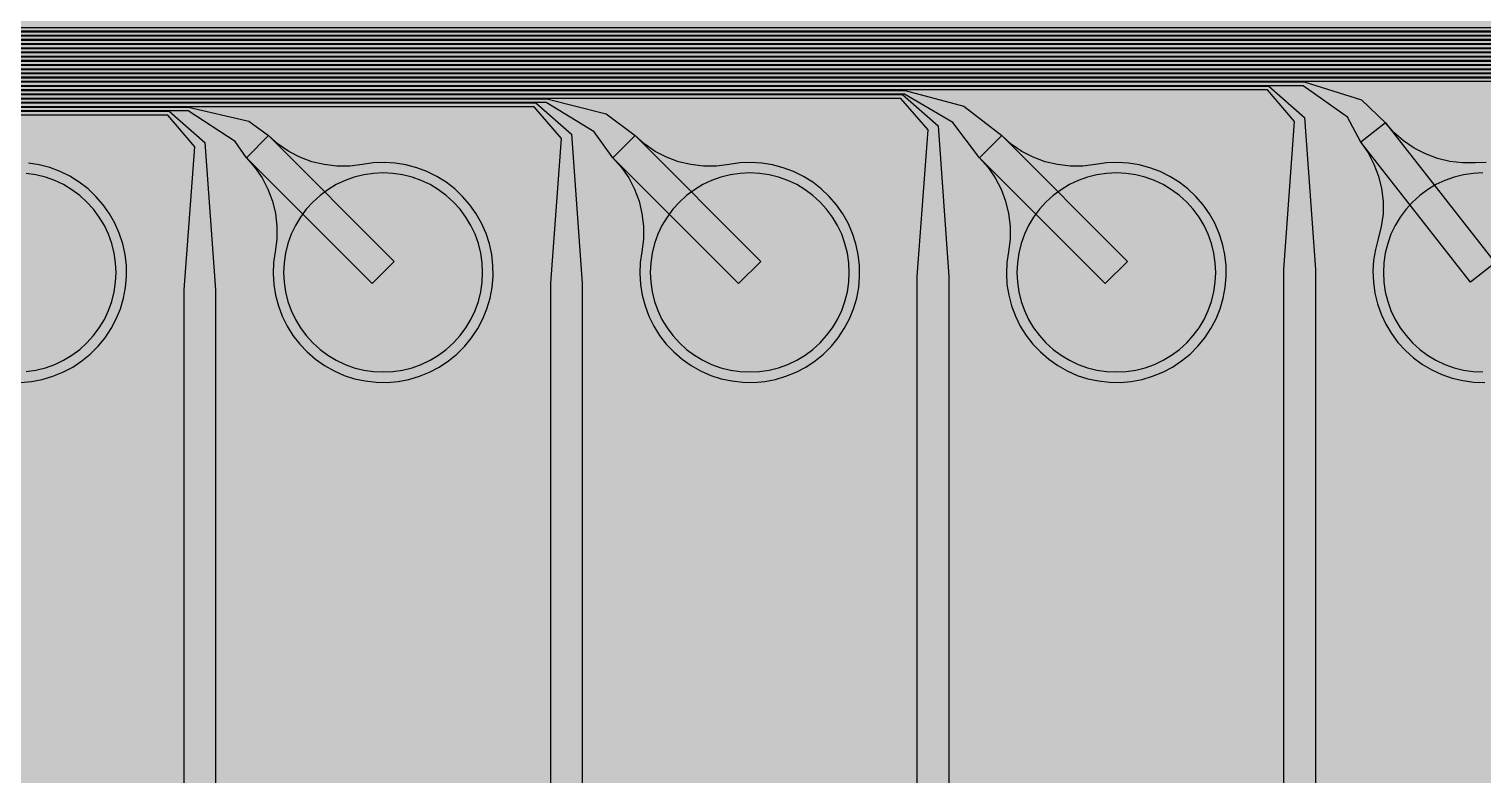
# Model space of a CAD drawing. Header units: metres. Extents: x -7231 to 10969, y -37556 to 1873.
# Drawn here: x -4007 to -2618, y -26521 to -25809 of the extents above; entities that cross this region are included whole.
import ezdxf

# ---------------------------------------------------------------- set-up
doc = ezdxf.new("R2010")
doc.units = ezdxf.units.M
for name, color, linetype in [('Metal1', 4, 'CONTINUOUS'), ('Metal2', 3, 'CONTINUOUS'), ('Polyimide', 7, 'CONTINUOUS'), ('Polyimide_Negative', 5, 'CONTINUOUS')]:
    doc.layers.add(name, color=color, linetype=linetype)

msp = doc.modelspace()

# ---------------------------------------------------------------- hatches: boundary and pattern name
at = {"layer": 'Polyimide'}
msp.add_hatch(color=7, dxfattribs=at).paths.add_polyline_path([(4065.7, -468), (4066.7, -502), (4068.5, -536), (4071.4, -570), (4075.5, -604), (4081, -638), (4088, -672), (4096.5, -706), (4106.6, -740), (4118.3, -774), (4131.6, -808), (4146.5, -842), (4162.9, -876), (4180.7, -910), (4199.8, -944), (4220.2, -978), (4241.7, -1012), (4264.2, -1046), (4287.5, -1080), (4311.5, -1114), (4336, -1148), (4360.9, -1182), (4385.9, -1216), (4410.9, -1250), (4435.7, -1284), (4460.2, -1318), (4484.2, -1352), (4507.5, -1385.9), (4530, -1419.9), (4551.5, -1453.9), (4571.9, -1487.9), (4591.1, -1521.9), (4608.9, -1555.9), (4625.3, -1589.9), (4640.1, -1623.9), (4653.4, -1657.9), (4665.1, -1691.9), (4675.2, -1725.9), (4683.7, -1759.9), (4690.7, -1793.9), (4696.2, -1827.9), (4700.3, -1861.9), (4703.2, -1895.9), (4705.1, -1929.9), (4706.1, -1963.9), (4706.4, -1997.9), (4706.5, -2031.9), (4706.5, -4793), (4710, -4838.4), (4720.2, -4882.7), (4737.1, -4925), (4760.1, -4964.2), (4788.9, -4999.5), (4822.6, -5030), (4860.5, -5055.1), (4901.8, -5074.2), (4901.8, -5074.2), (4970.7, -5105.2), (5034.7, -5145.3), (5092.8, -5193.5), (5143.8, -5249.2), (5186.9, -5311.2), (5221.2, -5378.4), (5246.2, -5449.7), (5261.4, -5523.7), (5266.5, -5599), (5261.4, -5674.3), (5246.2, -5748.3), (5221.2, -5819.6), (5186.9, -5886.8), (5143.8, -5948.8), (5092.8, -6004.5), (5034.7, -6052.7), (4970.7, -6092.8), (4901.8, -6123.8), (4860.5, -6142.9), (4822.6, -6168), (4788.9, -6198.5), (4760.1, -6233.8), (4737.1, -6273), (4720.2, -6315.3), (4710, -6359.6), (4706.5, -6405), (4706.5, -9221.5), (4710, -9266.9), (4720.2, -9311.2), (4737.1, -9353.5), (4760.1, -9392.7), (4788.9, -9428), (4822.6, -9458.5), (4860.5, -9483.6), (4901.8, -9502.7), (4970.7, -9533.7), (5034.7, -9573.8), (5092.8, -9622), (5143.8, -9677.7), (5186.9, -9739.7), (5221.2, -9806.9), (5246.2, -9878.2), (5261.4, -9952.2), (5266.5, -10027.5), (5261.4, -10102.8), (5246.2, -10176.8), (5221.2, -10248.1), (5186.9, -10315.3), (5143.8, -10377.3), (5092.8, -10433), (5034.7, -10481.2), (4970.7, -10521.3), (4901.8, -10552.3), (4860.5, -10571.4), (4822.6, -10596.5), (4788.9, -10627), (4760.1, -10662.3), (4737.1, -10701.5), (4720.2, -10743.8), (4710, -10788.1), (4706.5, -10833.5), (4706.5, -13650), (4710, -13695.4), (4720.2, -13739.7), (4737.1, -13782), (4760.1, -13821.2), (4788.9, -13856.5), (4822.6, -13887), (4860.5, -13912.1), (4901.8, -13931.2), (4970.7, -13962.2), (5034.7, -14002.2), (5092.8, -14050.5), (5143.8, -14106.2), (5186.9, -14168.2), (5221.2, -14235.4), (5246.2, -14306.7), (5261.4, -14380.7), (5266.5, -14456), (5261.4, -14531.3), (5246.2, -14605.3), (5221.2, -14676.5), (5186.9, -14743.8), (5143.8, -14805.8), (5092.8, -14861.5), (5034.7, -14909.7), (4970.7, -14949.8), (4901.8, -14980.8), (4860.5, -14999.9), (4822.6, -15025), (4788.9, -15055.5), (4760.1, -15090.8), (4737.1, -15130), (4720.2, -15172.3), (4710, -15216.6), (4706.5, -15262), (4706.5, -15456), (4720.9, -15750), (4764.1, -16041.3), (4835.7, -16326.8), (4934.9, -16604), (5060.7, -16870.2), (5212.1, -17122.7), (5387.5, -17359.2), (5585.2, -17577.3), (5803.3, -17775), (6039.8, -17950.4), (6292.3, -18101.8), (6558.4, -18227.6), (6835.6, -18326.8), (7121.2, -18398.3), (7412.4, -18441.5), (7706.5, -18456), (9969, -18456), (10047.4, -18459.8), (10125.1, -18471.4), (10201.2, -18490.4), (10275.2, -18516.9), (10346.1, -18550.5), (10413.5, -18590.8), (10476.5, -18637.6), (10534.7, -18690.3), (10587.4, -18748.5), (10634.2, -18811.5), (10674.5, -18878.9), (10708.1, -18949.8), (10734.6, -19023.8), (10753.6, -19099.9), (10765.2, -19177.6), (10769, -19256), (10769, -20895.8), (10730.2, -20951.4), (10694.6, -21009.1), (10662.2, -21068.6), (10633.2, -21129.9), (10607.6, -21192.7), (10585.5, -21256.7), (10566.9, -21322), (10552, -21388.1), (10540.8, -21455), (10533.4, -21522.3), (10529.6, -21590), (10529.6, -21657.8), (10533.4, -21725.5), (10540.8, -21792.9), (10552, -21859.7), (10566.9, -21925.9), (10585.5, -21991.1), (10607.6, -22055.2), (10633.2, -22117.9), (10662.2, -22179.2), (10694.6, -22238.7), (10730.2, -22296.4), (10769, -22352), (10769, -32454.2), (10728.7, -32510.5), (10691.7, -32568.9), (10658, -32629.3), (10627.8, -32691.6), (10601.2, -32755.4), (10578.2, -32820.7), (10558.9, -32887.1), (10543.4, -32954.5), (10531.8, -33022.7), (10524, -33091.4), (10520.1, -33160.5), (10520.1, -33229.7), (10524, -33298.8), (10531.8, -33367.5), (10543.4, -33435.7), (10558.9, -33503.1), (10578.2, -33569.5), (10601.2, -33634.8), (10627.8, -33698.6), (10658, -33760.8), (10691.7, -33821.3), (10728.7, -33879.7), (10769, -33936), (10769, -36556), (10765.2, -36634.4), (10753.6, -36712.1), (10734.6, -36788.2), (10708.1, -36862.1), (10674.5, -36933.1), (10634.2, -37000.5), (10587.4, -37063.5), (10534.7, -37121.7), (10476.5, -37174.4), (10413.5, -37221.2), (10346.1, -37261.5), (10275.2, -37295.1), (10201.2, -37321.6), (10125.1, -37340.6), (10047.4, -37352.1), (9969, -37356), (-6231, -37356), (-6309.4, -37352.1), (-6387.1, -37340.6), (-6463.2, -37321.6), (-6537.2, -37295.1), (-6608.1, -37261.5), (-6675.5, -37221.2), (-6738.5, -37174.4), (-6796.7, -37121.7), (-6849.4, -37063.5), (-6896.2, -37000.5), (-6936.5, -36933.1), (-6970.1, -36862.1), (-6996.6, -36788.2), (-7015.6, -36712.1), (-7027.2, -36634.4), (-7031, -36556), (-7031, -33936), (-6990.7, -33879.8), (-6953.7, -33821.3), (-6920, -33760.9), (-6889.8, -33698.6), (-6863.2, -33634.8), (-6840.2, -33569.5), (-6820.9, -33503.1), (-6805.4, -33435.7), (-6793.7, -33367.5), (-6785.9, -33298.8), (-6782, -33229.7), (-6782, -33160.5), (-6785.9, -33091.4), (-6793.7, -33022.7), (-6805.4, -32954.5), (-6820.9, -32887.1), (-6840.2, -32820.6), (-6863.2, -32755.4), (-6889.8, -32691.5), (-6920, -32629.3), (-6953.7, -32568.9), (-6990.7, -32510.4), (-7031, -32454.2), (-7031, -22364.8), (-6990.7, -22308.6), (-6953.7, -22250.1), (-6920, -22189.7), (-6889.8, -22127.5), (-6863.2, -22063.6), (-6840.2, -21998.4), (-6820.9, -21931.9), (-6805.4, -21864.5), (-6793.7, -21796.3), (-6785.9, -21727.6), (-6782, -21658.5), (-6782, -21589.3), (-6785.9, -21520.3), (-6793.7, -21451.5), (-6805.4, -21383.3), (-6820.9, -21315.9), (-6840.2, -21249.5), (-6863.2, -21184.2), (-6889.8, -21120.4), (-6920, -21058.1), (-6953.7, -20997.7), (-6990.7, -20939.3), (-7031, -20883), (-7031, -19256), (-7027.2, -19177.6), (-7015.6, -19099.9), (-6996.6, -19023.8), (-6970.1, -18949.8), (-6936.5, -18878.9), (-6896.2, -18811.5), (-6849.4, -18748.5), (-6796.7, -18690.3), (-6738.5, -18637.6), (-6675.5, -18590.8), (-6608.1, -18550.5), (-6537.2, -18516.9), (-6463.2, -18490.4), (-6387.1, -18471.4), (-6309.4, -18459.8), (-6231, -18456), (-3968.5, -18456), (-3674.4, -18441.5), (-3383.2, -18398.3), (-3097.6, -18326.8), (-2820.4, -18227.6), (-2554.3, -18101.8), (-2301.8, -17950.4), (-2065.3, -17775), (-1847.2, -17577.3), (-1649.5, -17359.2), (-1474.1, -17122.7), (-1322.7, -16870.2), (-1196.9, -16604), (-1097.7, -16326.8), (-1026.1, -16041.3), (-982.9, -15750), (-968.5, -15456), (-968.5, -15262), (-972, -15216.6), (-982.2, -15172.3), (-999.1, -15130), (-1022.1, -15090.8), (-1050.9, -15055.5), (-1084.6, -15025), (-1122.5, -14999.9), (-1163.8, -14980.8), (-1232.7, -14949.8), (-1296.7, -14909.7), (-1354.8, -14861.5), (-1405.8, -14805.8), (-1448.9, -14743.8), (-1483.2, -14676.5), (-1508.2, -14605.3), (-1523.4, -14531.3), (-1528.5, -14456), (-1523.4, -14380.7), (-1508.2, -14306.7), (-1483.2, -14235.4), (-1448.9, -14168.2), (-1405.8, -14106.2), (-1354.8, -14050.5), (-1296.7, -14002.2), (-1232.7, -13962.2), (-1163.8, -13931.2), (-1122.5, -13912.1), (-1084.6, -13887), (-1050.9, -13856.5), (-1022.1, -13821.2), (-999.1, -13782), (-982.2, -13739.7), (-972, -13695.4), (-968.5, -13650), (-968.5, -12309.6), (-972, -12264.3), (-982.2, -12219.9), (-999.1, -12177.7), (-1022.1, -12138.5), (-1050.9, -12103.2), (-1084.6, -12072.6), (-1122.5, -12047.5), (-1163.8, -12028.5), (-1232.7, -11997.4), (-1296.7, -11957.4), (-1354.8, -11909.1), (-1405.8, -11853.5), (-1448.9, -11791.5), (-1483.2, -11724.2), (-1508.2, -11653), (-1523.4, -11579), (-1528.5, -11503.7), (-1523.4, -11428.3), (-1508.2, -11354.4), (-1483.2, -11283.1), (-1448.9, -11215.9), (-1405.8, -11153.8), (-1354.8, -11098.2), (-1296.7, -11049.9), (-1232.7, -11009.9), (-1163.8, -10978.8), (-1122.5, -10959.8), (-1084.6, -10934.7), (-1050.9, -10904.1), (-1022.1, -10868.9), (-999.1, -10829.6), (-982.2, -10787.4), (-972, -10743), (-968.5, -10697.7), (-968.5, -9357.3), (-972, -9311.9), (-982.2, -9267.6), (-999.1, -9225.4), (-1022.1, -9186.1), (-1050.9, -9150.8), (-1084.6, -9120.3), (-1122.5, -9095.2), (-1163.8, -9076.2), (-1163.8, -9076.2), (-1232.7, -9045.1), (-1296.7, -9005.1), (-1354.8, -8956.8), (-1405.8, -8901.1), (-1448.9, -8839.1), (-1483.2, -8771.9), (-1508.2, -8700.6), (-1523.4, -8626.7), (-1528.5, -8551.3), (-1523.4, -8476), (-1508.2, -8402), (-1483.2, -8330.8), (-1448.9, -8263.5), (-1405.8, -8201.5), (-1354.8, -8145.9), (-1296.7, -8097.6), (-1232.7, -8057.6), (-1163.8, -8026.5), (-1163.8, -8026.5), (-1122.5, -8007.4), (-1084.6, -7982.4), (-1050.9, -7951.8), (-1022.1, -7916.5), (-999.1, -7877.3), (-982.2, -7835), (-972, -7790.7), (-968.5, -7745.4), (-968.5, -6405), (-972, -6359.6), (-982.2, -6315.3), (-999.1, -6273), (-1022.1, -6233.8), (-1050.9, -6198.5), (-1084.6, -6168), (-1122.5, -6142.9), (-1163.8, -6123.8), (-1163.8, -6123.8), (-1232.7, -6092.8), (-1296.7, -6052.7), (-1354.8, -6004.5), (-1405.8, -5948.8), (-1448.9, -5886.8), (-1483.2, -5819.6), (-1508.2, -5748.3), (-1523.4, -5674.3), (-1528.5, -5599), (-1523.4, -5523.7), (-1508.2, -5449.7), (-1483.2, -5378.4), (-1448.9, -5311.2), (-1405.8, -5249.2), (-1354.8, -5193.5), (-1296.7, -5145.3), (-1232.7, -5105.2), (-1163.8, -5074.2), (-1163.8, -5074.2), (-1122.5, -5055.1), (-1084.6, -5030), (-1050.9, -4999.5), (-1022.1, -4964.2), (-999.1, -4925), (-982.2, -4882.7), (-972, -4838.4), (-968.5, -4793), (-968.5, -2031.9), (-968.4, -1997.9), (-968.1, -1963.9), (-967.1, -1929.9), (-965.2, -1895.9), (-962.2, -1861.9), (-958, -1827.9), (-952.4, -1793.9), (-945.3, -1759.9), (-936.6, -1725.9), (-926.4, -1691.9), (-914.4, -1657.9), (-900.9, -1623.9), (-885.7, -1589.9), (-869.1, -1555.9), (-850.9, -1521.9), (-831.4, -1487.9), (-810.6, -1453.9), (-788.7, -1419.9), (-765.8, -1385.9), (-742.1, -1352), (-717.6, -1318), (-692.7, -1284), (-667.4, -1250), (-641.9, -1216), (-616.4, -1182), (-591.1, -1148), (-566.1, -1114), (-541.7, -1080), (-517.9, -1046), (-495, -1012), (-473.1, -978), (-452.4, -944), (-432.8, -910), (-414.7, -876), (-398, -842), (-382.9, -808), (-369.3, -774), (-357.4, -740), (-347.1, -706), (-338.4, -672), (-331.3, -638), (-325.7, -604), (-321.5, -570), (-318.6, -536), (-316.7, -502), (-315.7, -468), (-315.3, -434), (-315.2, -400), (-315.2, 401), (-315.2, 451), (-315.2, 1644), (-270.2, 1644), (-270, 1637.1), (-269.4, 1630.3), (-268.2, 1623.5), (-266.7, 1616.8), (-264.7, 1610.2), (-262.3, 1603.8), (-259.4, 1597.6), (-256.2, 1591.5), (-252.6, 1585.7), (-248.6, 1580.1), (-244.2, 1574.8), (-239.5, 1569.8), (-234.5, 1565.1), (-229.2, 1560.7), (-223.6, 1556.7), (-217.8, 1553.1), (-211.7, 1549.8), (-205.4, 1547), (-199, 1544.6), (-192.4, 1542.6), (-185.7, 1541), (-179, 1539.9), (-172.1, 1539.2), (-165.2, 1539), (-158.4, 1539.2), (-151.5, 1539.9), (-144.8, 1541), (-138.1, 1542.6), (-131.5, 1544.6), (-125.1, 1547), (-118.8, 1549.8), (-112.8, 1553.1), (-106.9, 1556.7), (-101.3, 1560.7), (-96, 1565.1), (-91, 1569.8), (-86.3, 1574.8), (-81.9, 1580.1), (-77.9, 1585.7), (-74.3, 1591.5), (-71.1, 1597.6), (-68.2, 1603.8), (-65.8, 1610.2), (-63.8, 1616.8), (-62.3, 1623.5), (-61.1, 1630.3), (-60.5, 1637.1), (-60.2, 1644), (1853, 1644), (1853, 1573), (3815.2, 1573), (3815.5, 1579.5), (3816.1, 1586.1), (3817.2, 1592.5), (3818.7, 1598.9), (3820.6, 1605.1), (3822.9, 1611.3), (3825.6, 1617.2), (3828.6, 1623), (3832.1, 1628.6), (3835.9, 1633.9), (3840.1, 1638.9), (3844.5, 1643.7), (3849.3, 1648.2), (3854.4, 1652.3), (3859.7, 1656.1), (3865.2, 1659.6), (3871, 1662.7), (3877, 1665.4), (3883.1, 1667.7), (3889.4, 1669.6), (3895.7, 1671.1), (3902.2, 1672.1), (3908.7, 1672.8), (3915.2, 1673), (3921.8, 1672.8), (3928.3, 1672.1), (3934.8, 1671.1), (3941.1, 1669.6), (3947.4, 1667.7), (3953.5, 1665.4), (3959.5, 1662.7), (3965.2, 1659.6), (3970.8, 1656.1), (3976.1, 1652.3), (3981.2, 1648.2), (3986, 1643.7), (3990.4, 1638.9), (3994.6, 1633.9), (3998.4, 1628.6), (4001.9, 1623), (4004.9, 1617.2), (4007.6, 1611.3), (4009.9, 1605.1), (4011.8, 1598.9), (4013.3, 1592.5), (4014.4, 1586.1), (4015, 1579.5), (4015.2, 1573), (4065.2, 1573), (4065.2, 451), (4065.2, 401), (4065.2, -400), (4065.3, -434), (4065.7, -468)])

# ---------------------------------------------------------------- linework, layer by layer
at = {"layer": 'Metal1'}
for points in [[(960.7, -19211.9), (960.7, -27063.7), (929.7, -27094.7), (-5826.2, -27094.7), (-5857.2, -27063.7), (-5857.2, -25838.3), (-5826.2, -25807.2), (-372.8, -25807.2), (-338.9, -25837.1), (-328.5, -25993.5), (-328.5, -26781), (-358.5, -26781), (-358.5, -25993.5), (-348.1, -25840.9), (-374.2, -25810.8), (-5824.8, -25810.8), (-5853.7, -25839.7), (-5853.7, -27062.3), (-5824.8, -27091.2), (928.3, -27091.2), (957.2, -27062.3), (957.2, -19211.9)], [(952.7, -19211.9), (952.7, -27055.7), (921.7, -27086.7), (-5818.2, -27086.7), (-5849.2, -27055.7), (-5849.2, -25846.3), (-5818.2, -25815.2), (-722.8, -25815.2), (-688.9, -25845.1), (-678.5, -25999.9), (-678.5, -26781), (-708.5, -26781), (-708.5, -25999.9), (-698.1, -25848.9), (-724.2, -25818.8), (-5816.8, -25818.8), (-5845.7, -25847.7), (-5845.7, -27054.3), (-5816.8, -27083.2), (920.3, -27083.2), (949.2, -27054.3), (949.2, -19211.9)], [(944.7, -19211.9), (944.7, -27047.7), (913.7, -27078.7), (-5810.2, -27078.7), (-5841.2, -27047.7), (-5841.2, -25854.3), (-5810.2, -25823.2), (-1072.8, -25823.2), (-1038.8, -25853.1), (-1028.5, -26006.3), (-1028.5, -26781), (-1058.5, -26781), (-1058.5, -26006.3), (-1048.2, -25856.9), (-1074.2, -25826.8), (-5808.8, -25826.8), (-5837.7, -25855.7), (-5837.7, -27046.3), (-5808.8, -27075.2), (912.3, -27075.2), (941.2, -27046.3), (941.2, -19211.9)], [(936.7, -19211.9), (936.7, -27039.7), (905.7, -27070.7), (-5802.2, -27070.7), (-5833.2, -27039.7), (-5833.2, -25862.3), (-5802.2, -25831.2), (-1422.8, -25831.2), (-1388.8, -25861.1), (-1378.5, -26012.7), (-1378.5, -26781), (-1408.5, -26781), (-1408.5, -26012.7), (-1398.2, -25864.9), (-1424.2, -25834.8), (-5800.8, -25834.8), (-5829.7, -25863.7), (-5829.7, -27038.3), (-5800.8, -27067.2), (904.3, -27067.2), (933.2, -27038.3), (933.2, -19211.9)], [(928.7, -19211.9), (928.7, -27031.7), (897.7, -27062.7), (-5794.2, -27062.7), (-5825.2, -27031.7), (-5825.2, -25870.3), (-5794.2, -25839.2), (-1772.8, -25839.2), (-1738.8, -25869.1), (-1728.5, -26019.1), (-1728.5, -26781), (-1758.5, -26781), (-1758.5, -26019.1), (-1748.2, -25872.9), (-1774.2, -25842.8), (-5792.8, -25842.8), (-5821.7, -25871.7), (-5821.7, -27030.3), (-5792.8, -27059.2), (896.3, -27059.2), (925.2, -27030.3), (925.2, -19211.9)], [(920.7, -19211.9), (920.7, -27023.7), (889.7, -27054.7), (-5786.2, -27054.7), (-5817.2, -27023.7), (-5817.2, -25878.3), (-5786.2, -25847.2), (-2122.8, -25847.2), (-2088.8, -25877), (-2078.5, -26025.5), (-2078.5, -26781), (-2108.5, -26781), (-2108.5, -26025.5), (-2098.2, -25881), (-2124.2, -25850.8), (-5784.8, -25850.8), (-5813.7, -25879.7), (-5813.7, -27022.3), (-5784.8, -27051.2), (888.3, -27051.2), (917.2, -27022.3), (917.2, -19211.9)], [(912.7, -19211.9), (912.7, -27015.7), (881.7, -27046.7), (-5778.2, -27046.7), (-5809.2, -27015.7), (-5809.2, -25886.3), (-5778.2, -25855.2), (-2472.8, -25855.2), (-2438.7, -25885), (-2428.5, -26031.9), (-2428.5, -26781), (-2458.5, -26781), (-2458.5, -26031.9), (-2448.3, -25889), (-2474.2, -25858.8), (-5776.8, -25858.8), (-5805.7, -25887.7), (-5805.7, -27014.3), (-5776.8, -27043.2), (880.3, -27043.2), (909.2, -27014.3), (909.2, -19211.9)], [(904.7, -19211.9), (904.7, -27007.7), (873.7, -27038.7), (-5770.2, -27038.7), (-5801.2, -27007.7), (-5801.2, -25894.3), (-5770.2, -25863.2), (-2822.8, -25863.2), (-2788.7, -25893), (-2778.5, -26038.3), (-2778.5, -26781), (-2808.5, -26781), (-2808.5, -26038.3), (-2798.3, -25897), (-2824.2, -25866.8), (-5768.8, -25866.8), (-5797.7, -25895.7), (-5797.7, -27006.3), (-5768.8, -27035.2), (872.3, -27035.2), (901.2, -27006.3), (901.2, -19211.9)], [(896.7, -19211.9), (896.7, -26999.7), (865.7, -27030.7), (-5762.2, -27030.7), (-5793.2, -26999.7), (-5793.2, -25902.3), (-5762.2, -25871.2), (-3172.8, -25871.2), (-3138.7, -25901), (-3128.5, -26044.7), (-3128.5, -26781), (-3158.5, -26781), (-3158.5, -26044.7), (-3148.3, -25905), (-3174.2, -25874.8), (-5760.8, -25874.8), (-5789.7, -25903.7), (-5789.7, -26998.3), (-5760.8, -27027.2), (864.3, -27027.2), (893.2, -26998.3), (893.2, -19211.9)], [(888.7, -19211.9), (888.7, -26991.7), (857.7, -27022.7), (-5754.2, -27022.7), (-5785.2, -26991.7), (-5785.2, -25910.3), (-5754.2, -25879.2), (-3522.8, -25879.2), (-3488.7, -25909), (-3478.5, -26051.1), (-3478.5, -26781), (-3508.5, -26781), (-3508.5, -26051.1), (-3498.3, -25913), (-3524.2, -25882.8), (-5752.8, -25882.8), (-5781.7, -25911.7), (-5781.7, -26990.3), (-5752.8, -27019.2), (856.3, -27019.2), (885.2, -26990.3), (885.2, -19211.9)], [(880.7, -19211.9), (880.7, -26983.7), (849.7, -27014.7), (-5746.2, -27014.7), (-5777.2, -26983.7), (-5777.2, -25918.3), (-5746.2, -25887.2), (-3872.8, -25887.2), (-3838.6, -25917), (-3828.5, -26057.5), (-3828.5, -26781), (-3858.5, -26781), (-3858.5, -26057.5), (-3848.4, -25921), (-3874.2, -25890.8), (-5744.8, -25890.8), (-5773.7, -25919.7), (-5773.7, -26982.3), (-5744.8, -27011.2), (848.3, -27011.2), (877.2, -26982.3), (877.2, -19211.9)]]:
    msp.add_lwpolyline(points, dxfattribs=at)
at = {"layer": 'Metal2'}
for points in [[(956.7, -19211.9), (956.7, -27059.7), (925.7, -27090.7), (-5822.2, -27090.7), (-5853.2, -27059.7), (-5853.2, -25842.3), (-5822.2, -25811.2), (-689.3, -25811.2), (-638.6, -25832.9), (-595.1, -25888.8), (-505.7, -26033.1), (-531.3, -26048.9), (-620.6, -25904.6), (-649.3, -25844.1), (-690.2, -25814.8), (-5820.8, -25814.8), (-5849.7, -25843.7), (-5849.7, -27058.3), (-5820.8, -27087.2), (924.3, -27087.2), (953.2, -27058.3), (953.2, -19211.9)], [(948.7, -19211.9), (948.7, -27051.7), (917.7, -27082.7), (-5814.2, -27082.7), (-5845.2, -27051.7), (-5845.2, -25850.3), (-5814.2, -25819.2), (-1039.3, -25819.2), (-988, -25840.3), (-947.5, -25890.1), (-855.9, -26032.9), (-881.1, -26049.1), (-972.8, -25906.3), (-999, -25852.2), (-1040.2, -25822.7), (-5812.8, -25822.7), (-5841.7, -25851.7), (-5841.7, -27050.3), (-5812.8, -27079.2), (916.3, -27079.2), (945.2, -27050.3), (945.2, -19211.9)], [(940.7, -19211.9), (940.7, -27043.7), (909.7, -27074.7), (-5806.2, -27074.7), (-5837.2, -27043.7), (-5837.2, -25858.3), (-5806.2, -25827.2), (-1389.3, -25827.2), (-1337.4, -25847.7), (-1300.1, -25891.4), (-1206, -26032.7), (-1231, -26049.3), (-1325.1, -25908.1), (-1348.8, -25860.3), (-1390.2, -25830.8), (-5804.8, -25830.8), (-5833.7, -25859.7), (-5833.7, -27042.3), (-5804.8, -27071.2), (908.3, -27071.2), (937.2, -27042.3), (937.2, -19211.9)], [(932.7, -19211.9), (932.7, -27035.7), (901.7, -27066.7), (-5798.2, -27066.7), (-5829.2, -27035.7), (-5829.2, -25866.3), (-5798.2, -25835.2), (-1739.3, -25835.2), (-1686.7, -25855), (-1652.8, -25892.9), (-1556.2, -26032.5), (-1580.8, -26049.5), (-1677.4, -25910), (-1698.6, -25868.4), (-1740.1, -25838.8), (-5796.8, -25838.8), (-5825.7, -25867.7), (-5825.7, -27034.3), (-5796.8, -27063.2), (900.3, -27063.2), (929.2, -27034.3), (929.2, -19211.9)], [(924.7, -19211.9), (924.7, -27027.7), (893.7, -27058.7), (-5790.2, -27058.7), (-5821.2, -27027.7), (-5821.2, -25874.3), (-5790.2, -25843.2), (-2089.3, -25843.2), (-2036, -25862.2), (-2005.5, -25894.5), (-1906.3, -26032.2), (-1930.7, -26049.8), (-2029.9, -25912.1), (-2048.3, -25876.5), (-2090.1, -25846.8), (-5788.8, -25846.8), (-5817.7, -25875.7), (-5817.7, -27026.3), (-5788.8, -27055.2), (892.3, -27055.2), (921.2, -27026.3), (921.2, -19211.9)], [(916.7, -19211.9), (916.7, -27019.7), (885.7, -27050.7), (-5782.2, -27050.7), (-5813.2, -27019.7), (-5813.2, -25882.3), (-5782.2, -25851.2), (-2439.3, -25851.2), (-2385.3, -25869.3), (-2358.4, -25896.3), (-2256.5, -26032), (-2280.5, -26050), (-2382.4, -25914.3), (-2398.1, -25884.7), (-2440.1, -25854.7), (-5780.8, -25854.7), (-5809.7, -25883.7), (-5809.7, -27018.3), (-5780.8, -27047.2), (884.3, -27047.2), (913.2, -27018.3), (913.2, -19211.9)], [(908.7, -19211.9), (908.7, -27011.7), (877.7, -27042.7), (-5774.2, -27042.7), (-5805.2, -27011.7), (-5805.2, -25890.3), (-5774.2, -25859.2), (-2789.3, -25859.2), (-2734.5, -25876.3), (-2711.4, -25898.2), (-2606.7, -26031.7), (-2630.3, -26050.3), (-2735.1, -25916.7), (-2747.9, -25892.9), (-2790.1, -25862.8), (-5772.8, -25862.8), (-5801.7, -25891.7), (-5801.7, -27010.3), (-5772.8, -27039.2), (876.3, -27039.2), (905.2, -27010.3), (905.2, -19211.9)], [(900.7, -19211.9), (900.7, -27003.7), (869.7, -27034.7), (-5766.2, -27034.7), (-5797.2, -27003.7), (-5797.2, -25898.3), (-5766.2, -25867.2), (-3170.2, -25867.2), (-3114.1, -25882.4), (-3077.9, -25910.4), (-2957.9, -26030.4), (-2979.1, -26051.6), (-3099.1, -25931.6), (-3124.5, -25898), (-3170.8, -25870.8), (-5764.8, -25870.8), (-5793.7, -25899.7), (-5793.7, -27002.3), (-5764.8, -27031.2), (868.3, -27031.2), (897.2, -27002.3), (897.2, -19211.9)], [(892.7, -19211.9), (892.7, -26995.7), (861.7, -27026.7), (-5758.2, -27026.7), (-5789.2, -26995.7), (-5789.2, -25906.3), (-5758.2, -25875.2), (-3512.2, -25875.2), (-3455.5, -25889.6), (-3427.9, -25910.4), (-3307.9, -26030.4), (-3329.1, -26051.6), (-3449.1, -25931.6), (-3467, -25906.8), (-3512.8, -25878.8), (-5756.8, -25878.8), (-5785.7, -25907.7), (-5785.7, -26994.3), (-5756.8, -27023.2), (860.3, -27023.2), (889.2, -26994.3), (889.2, -19211.9)], [(884.7, -19211.9), (884.7, -26987.7), (853.7, -27018.7), (-5750.2, -27018.7), (-5781.2, -26987.7), (-5781.2, -25914.3), (-5750.2, -25883.2), (-3854.2, -25883.2), (-3796.8, -25896.6), (-3777.9, -25910.4), (-3657.9, -26030.4), (-3679.1, -26051.6), (-3799.1, -25931.6), (-3809.7, -25915.9), (-3854.8, -25886.7), (-5748.8, -25886.7), (-5777.7, -25915.7), (-5777.7, -26986.3), (-5748.8, -27015.2), (852.3, -27015.2), (881.2, -26986.3), (881.2, -19211.9)], [(-2615.3, -25936), (-2625.8, -25936.3), (-2638, -25936.4), (-2650.1, -25935), (-2661.9, -25932.1), (-2673.4, -25927.9), (-2684.2, -25922.3), (-2694.2, -25915.4), (-2703.4, -25907.3), (-2711.4, -25898.2), (-2735.1, -25916.7), (-2735.1, -25916.7), (-2728.1, -25926.8), (-2722.5, -25937.6), (-2718.2, -25949), (-2715.3, -25960.8), (-2713.9, -25972.9), (-2713.9, -25985.1), (-2715.5, -25997.2), (-2718.5, -26009), (-2721.2, -26019.1), (-2722.9, -26029.4), (-2723.5, -26039.9), (-2723.1, -26050.4), (-2721.6, -26060.7), (-2719.1, -26070.9), (-2715.7, -26080.8), (-2711.2, -26090.3), (-2705.8, -26099.3), (-2699.6, -26107.7), (-2692.5, -26115.5), (-2684.7, -26122.5), (-2676.3, -26128.7), (-2667.3, -26134), (-2657.8, -26138.4), (-2647.8, -26141.8), (-2637.7, -26144.2), (-2627.3, -26145.6), (-2616.8, -26146)], [(-4014.7, -26145.9), (-4004.3, -26145), (-3994, -26143.1), (-3983.9, -26140.1), (-3974.2, -26136.2), (-3964.9, -26131.3), (-3956.2, -26125.5), (-3948.1, -26118.9), (-3940.6, -26111.4), (-3934, -26103.3), (-3928.2, -26094.6), (-3923.3, -26085.3), (-3919.4, -26075.6), (-3916.4, -26065.5), (-3914.5, -26055.2), (-3913.6, -26044.8), (-3913.7, -26034.3), (-3914.9, -26023.9), (-3917.1, -26013.6), (-3920.4, -26003.6), (-3924.6, -25994), (-3929.8, -25984.9), (-3935.8, -25976.3), (-3942.7, -25968.4), (-3950.3, -25961.2), (-3958.6, -25954.8), (-3967.5, -25949.2), (-3976.9, -25944.6), (-3986.7, -25940.9), (-3996.9, -25938.3), (-4007.2, -25936.6)]]:
    msp.add_lwpolyline(points, dxfattribs=at)
for points in [[(-3799.1, -25931.6), (-3791, -25940.7), (-3784.1, -25950.8), (-3778.5, -25961.6), (-3774.2, -25973), (-3771.4, -25984.8), (-3770, -25996.9), (-3770, -26009.1), (-3771.6, -26021.2), (-3773.1, -26031.6), (-3773.5, -26042), (-3772.9, -26052.5), (-3771.2, -26062.8), (-3768.5, -26073), (-3764.8, -26082.8), (-3760.2, -26092.2), (-3754.6, -26101.1), (-3748.2, -26109.3), (-3741, -26116.9), (-3733.1, -26123.8), (-3724.5, -26129.8), (-3715.4, -26135), (-3705.8, -26139.2), (-3695.8, -26142.4), (-3685.6, -26144.6), (-3675.1, -26145.8), (-3664.7, -26145.9), (-3654.2, -26145), (-3643.9, -26143.1), (-3633.9, -26140.1), (-3624.2, -26136.2), (-3614.9, -26131.3), (-3606.2, -26125.5), (-3598.1, -26118.9), (-3590.6, -26111.4), (-3584, -26103.3), (-3578.2, -26094.6), (-3573.3, -26085.3), (-3569.4, -26075.6), (-3566.4, -26065.6), (-3564.5, -26055.3), (-3563.6, -26044.8), (-3563.7, -26034.4), (-3564.9, -26023.9), (-3567.1, -26013.7), (-3570.3, -26003.7), (-3574.5, -25994.1), (-3579.7, -25985), (-3585.7, -25976.4), (-3592.6, -25968.5), (-3600.2, -25961.3), (-3608.4, -25954.9), (-3617.3, -25949.3), (-3626.7, -25944.7), (-3636.5, -25941), (-3646.7, -25938.3), (-3657, -25936.6), (-3667.5, -25936), (-3677.9, -25936.4), (-3688.3, -25937.9), (-3700.4, -25939.5), (-3712.6, -25939.5), (-3724.7, -25938.1), (-3736.5, -25935.3), (-3747.9, -25931), (-3758.7, -25925.4), (-3768.8, -25918.5), (-3777.9, -25910.4), (-3799.1, -25931.6)], [(-3449.1, -25931.6), (-3441, -25940.7), (-3434.1, -25950.8), (-3428.5, -25961.6), (-3424.2, -25973), (-3421.4, -25984.8), (-3420, -25996.9), (-3420, -26009.1), (-3421.6, -26021.2), (-3423.1, -26031.6), (-3423.5, -26042), (-3422.9, -26052.5), (-3421.2, -26062.8), (-3418.5, -26073), (-3414.8, -26082.8), (-3410.2, -26092.2), (-3404.6, -26101.1), (-3398.2, -26109.3), (-3391, -26116.9), (-3383.1, -26123.8), (-3374.5, -26129.8), (-3365.4, -26135), (-3355.8, -26139.2), (-3345.8, -26142.4), (-3335.6, -26144.6), (-3325.1, -26145.8), (-3314.7, -26145.9), (-3304.2, -26145), (-3293.9, -26143.1), (-3283.9, -26140.1), (-3274.2, -26136.2), (-3264.9, -26131.3), (-3256.2, -26125.5), (-3248.1, -26118.9), (-3240.6, -26111.4), (-3234, -26103.3), (-3228.2, -26094.6), (-3223.3, -26085.3), (-3219.4, -26075.6), (-3216.4, -26065.6), (-3214.5, -26055.3), (-3213.6, -26044.8), (-3213.7, -26034.4), (-3214.9, -26023.9), (-3217.1, -26013.7), (-3220.3, -26003.7), (-3224.5, -25994.1), (-3229.7, -25985), (-3235.7, -25976.4), (-3242.6, -25968.5), (-3250.2, -25961.3), (-3258.4, -25954.9), (-3267.3, -25949.3), (-3276.7, -25944.7), (-3286.5, -25941), (-3296.7, -25938.3), (-3307, -25936.6), (-3317.5, -25936), (-3327.9, -25936.4), (-3338.3, -25937.9), (-3350.4, -25939.5), (-3362.6, -25939.5), (-3374.7, -25938.1), (-3386.5, -25935.3), (-3397.9, -25931), (-3408.7, -25925.4), (-3418.8, -25918.5), (-3427.9, -25910.4), (-3449.1, -25931.6)], [(-3099.1, -25931.6), (-3091, -25940.7), (-3084.1, -25950.8), (-3078.5, -25961.6), (-3074.2, -25973), (-3071.4, -25984.8), (-3070, -25996.9), (-3070, -26009.1), (-3071.6, -26021.2), (-3073.1, -26031.6), (-3073.5, -26042), (-3072.9, -26052.5), (-3071.2, -26062.8), (-3068.5, -26073), (-3064.8, -26082.8), (-3060.2, -26092.2), (-3054.6, -26101.1), (-3048.2, -26109.3), (-3041, -26116.9), (-3033.1, -26123.8), (-3024.5, -26129.8), (-3015.4, -26135), (-3005.8, -26139.2), (-2995.8, -26142.4), (-2985.6, -26144.6), (-2975.1, -26145.8), (-2964.7, -26145.9), (-2954.2, -26145), (-2943.9, -26143.1), (-2933.9, -26140.1), (-2924.2, -26136.2), (-2914.9, -26131.3), (-2906.2, -26125.5), (-2898.1, -26118.9), (-2890.6, -26111.4), (-2884, -26103.3), (-2878.2, -26094.6), (-2873.3, -26085.3), (-2869.4, -26075.6), (-2866.4, -26065.6), (-2864.5, -26055.3), (-2863.6, -26044.8), (-2863.7, -26034.4), (-2864.9, -26023.9), (-2867.1, -26013.7), (-2870.3, -26003.7), (-2874.5, -25994.1), (-2879.7, -25985), (-2885.7, -25976.4), (-2892.6, -25968.5), (-2900.2, -25961.3), (-2908.4, -25954.9), (-2917.3, -25949.3), (-2926.7, -25944.7), (-2936.5, -25941), (-2946.7, -25938.3), (-2957, -25936.6), (-2967.5, -25936), (-2977.9, -25936.4), (-2988.3, -25937.9), (-3000.4, -25939.5), (-3012.6, -25939.5), (-3024.7, -25938.1), (-3036.5, -25935.3), (-3047.9, -25931), (-3058.7, -25925.4), (-3068.8, -25918.5), (-3077.9, -25910.4), (-3099.1, -25931.6)]]:
    msp.add_lwpolyline(points, close=True, dxfattribs=at)
at = {"layer": 'Polyimide_Negative'}
for points in [[(-4009.2, -26135.5), (-4000, -26134.2), (-3990.9, -26131.9), (-3982.1, -26128.8), (-3973.7, -26124.8), (-3965.7, -26120), (-3958.2, -26114.4), (-3951.3, -26108.2), (-3945.1, -26101.3), (-3939.5, -26093.8), (-3934.7, -26085.8), (-3930.7, -26077.4), (-3927.6, -26068.6), (-3925.3, -26059.5), (-3924, -26050.3), (-3923.5, -26041), (-3923.5, -26041), (-3924, -26031.7), (-3925.3, -26022.5), (-3927.6, -26013.4), (-3930.7, -26004.6), (-3934.7, -25996.2), (-3939.5, -25988.2), (-3945.1, -25980.7), (-3951.3, -25973.8), (-3958.2, -25967.6), (-3965.7, -25962), (-3973.7, -25957.2), (-3982.1, -25953.2), (-3990.9, -25950.1), (-4000, -25947.8), (-4009.2, -25946.5)], [(-2618.5, -25946), (-2627.8, -25946.5), (-2637, -25947.8), (-2646.1, -25950.1), (-2654.9, -25953.2), (-2663.3, -25957.2), (-2671.3, -25962), (-2678.8, -25967.6), (-2685.7, -25973.8), (-2691.9, -25980.7), (-2697.5, -25988.2), (-2702.3, -25996.2), (-2706.3, -26004.6), (-2709.4, -26013.4), (-2711.7, -26022.5), (-2713, -26031.7), (-2713.5, -26041), (-2713, -26050.3), (-2711.7, -26059.5), (-2709.4, -26068.6), (-2706.3, -26077.4), (-2702.3, -26085.8), (-2697.5, -26093.8), (-2691.9, -26101.3), (-2685.7, -26108.2), (-2678.8, -26114.4), (-2671.3, -26120), (-2663.3, -26124.8), (-2654.9, -26128.8), (-2646.1, -26131.9), (-2637, -26134.2), (-2627.8, -26135.5), (-2618.5, -26136)]]:
    msp.add_lwpolyline(points, dxfattribs=at)
for points in [[(-3573.5, -26041), (-3574, -26031.7), (-3575.3, -26022.5), (-3577.6, -26013.4), (-3580.7, -26004.6), (-3584.7, -25996.2), (-3589.5, -25988.2), (-3595.1, -25980.7), (-3601.3, -25973.8), (-3608.2, -25967.6), (-3615.7, -25962), (-3623.7, -25957.2), (-3632.1, -25953.2), (-3640.9, -25950.1), (-3650, -25947.8), (-3659.2, -25946.5), (-3668.5, -25946), (-3677.8, -25946.5), (-3687, -25947.8), (-3696.1, -25950.1), (-3704.9, -25953.2), (-3713.3, -25957.2), (-3721.3, -25962), (-3728.8, -25967.6), (-3735.7, -25973.8), (-3741.9, -25980.7), (-3747.5, -25988.2), (-3752.3, -25996.2), (-3756.3, -26004.6), (-3759.4, -26013.4), (-3761.7, -26022.5), (-3763, -26031.7), (-3763.5, -26041), (-3763, -26050.3), (-3761.7, -26059.5), (-3759.4, -26068.6), (-3756.3, -26077.4), (-3752.3, -26085.8), (-3747.5, -26093.8), (-3741.9, -26101.3), (-3735.7, -26108.2), (-3728.8, -26114.4), (-3721.3, -26120), (-3713.3, -26124.8), (-3704.9, -26128.8), (-3696.1, -26131.9), (-3687, -26134.2), (-3677.8, -26135.5), (-3668.5, -26136), (-3659.2, -26135.5), (-3650, -26134.2), (-3640.9, -26131.9), (-3632.1, -26128.8), (-3623.7, -26124.8), (-3615.7, -26120), (-3608.2, -26114.4), (-3601.3, -26108.2), (-3595.1, -26101.3), (-3589.5, -26093.8), (-3584.7, -26085.8), (-3580.7, -26077.4), (-3577.6, -26068.6), (-3575.3, -26059.5), (-3574, -26050.3), (-3573.5, -26041)], [(-3223.5, -26041), (-3224, -26031.7), (-3225.3, -26022.5), (-3227.6, -26013.4), (-3230.7, -26004.6), (-3234.7, -25996.2), (-3239.5, -25988.2), (-3245.1, -25980.7), (-3251.3, -25973.8), (-3258.2, -25967.6), (-3265.7, -25962), (-3273.7, -25957.2), (-3282.1, -25953.2), (-3290.9, -25950.1), (-3300, -25947.8), (-3309.2, -25946.5), (-3318.5, -25946), (-3327.8, -25946.5), (-3337, -25947.8), (-3346.1, -25950.1), (-3354.9, -25953.2), (-3363.3, -25957.2), (-3371.3, -25962), (-3378.8, -25967.6), (-3385.7, -25973.8), (-3391.9, -25980.7), (-3397.5, -25988.2), (-3402.3, -25996.2), (-3406.3, -26004.6), (-3409.4, -26013.4), (-3411.7, -26022.5), (-3413, -26031.7), (-3413.5, -26041), (-3413, -26050.3), (-3411.7, -26059.5), (-3409.4, -26068.6), (-3406.3, -26077.4), (-3402.3, -26085.8), (-3397.5, -26093.8), (-3391.9, -26101.3), (-3385.7, -26108.2), (-3378.8, -26114.4), (-3371.3, -26120), (-3363.3, -26124.8), (-3354.9, -26128.8), (-3346.1, -26131.9), (-3337, -26134.2), (-3327.8, -26135.5), (-3318.5, -26136), (-3309.2, -26135.5), (-3300, -26134.2), (-3290.9, -26131.9), (-3282.1, -26128.8), (-3273.7, -26124.8), (-3265.7, -26120), (-3258.2, -26114.4), (-3251.3, -26108.2), (-3245.1, -26101.3), (-3239.5, -26093.8), (-3234.7, -26085.8), (-3230.7, -26077.4), (-3227.6, -26068.6), (-3225.3, -26059.5), (-3224, -26050.3), (-3223.5, -26041)], [(-2873.5, -26041), (-2874, -26031.7), (-2875.3, -26022.5), (-2877.6, -26013.4), (-2880.7, -26004.6), (-2884.7, -25996.2), (-2889.5, -25988.2), (-2895.1, -25980.7), (-2901.3, -25973.8), (-2908.2, -25967.6), (-2915.7, -25962), (-2923.7, -25957.2), (-2932.1, -25953.2), (-2940.9, -25950.1), (-2950, -25947.8), (-2959.2, -25946.5), (-2968.5, -25946), (-2977.8, -25946.5), (-2987, -25947.8), (-2996.1, -25950.1), (-3004.9, -25953.2), (-3013.3, -25957.2), (-3021.3, -25962), (-3028.8, -25967.6), (-3035.7, -25973.8), (-3041.9, -25980.7), (-3047.5, -25988.2), (-3052.3, -25996.2), (-3056.3, -26004.6), (-3059.4, -26013.4), (-3061.7, -26022.5), (-3063, -26031.7), (-3063.5, -26041), (-3063, -26050.3), (-3061.7, -26059.5), (-3059.4, -26068.6), (-3056.3, -26077.4), (-3052.3, -26085.8), (-3047.5, -26093.8), (-3041.9, -26101.3), (-3035.7, -26108.2), (-3028.8, -26114.4), (-3021.3, -26120), (-3013.3, -26124.8), (-3004.9, -26128.8), (-2996.1, -26131.9), (-2987, -26134.2), (-2977.8, -26135.5), (-2968.5, -26136), (-2959.2, -26135.5), (-2950, -26134.2), (-2940.9, -26131.9), (-2932.1, -26128.8), (-2923.7, -26124.8), (-2915.7, -26120), (-2908.2, -26114.4), (-2901.3, -26108.2), (-2895.1, -26101.3), (-2889.5, -26093.8), (-2884.7, -26085.8), (-2880.7, -26077.4), (-2877.6, -26068.6), (-2875.3, -26059.5), (-2874, -26050.3), (-2873.5, -26041)]]:
    msp.add_lwpolyline(points, close=True, dxfattribs=at)

doc.saveas('drawing.dxf')
